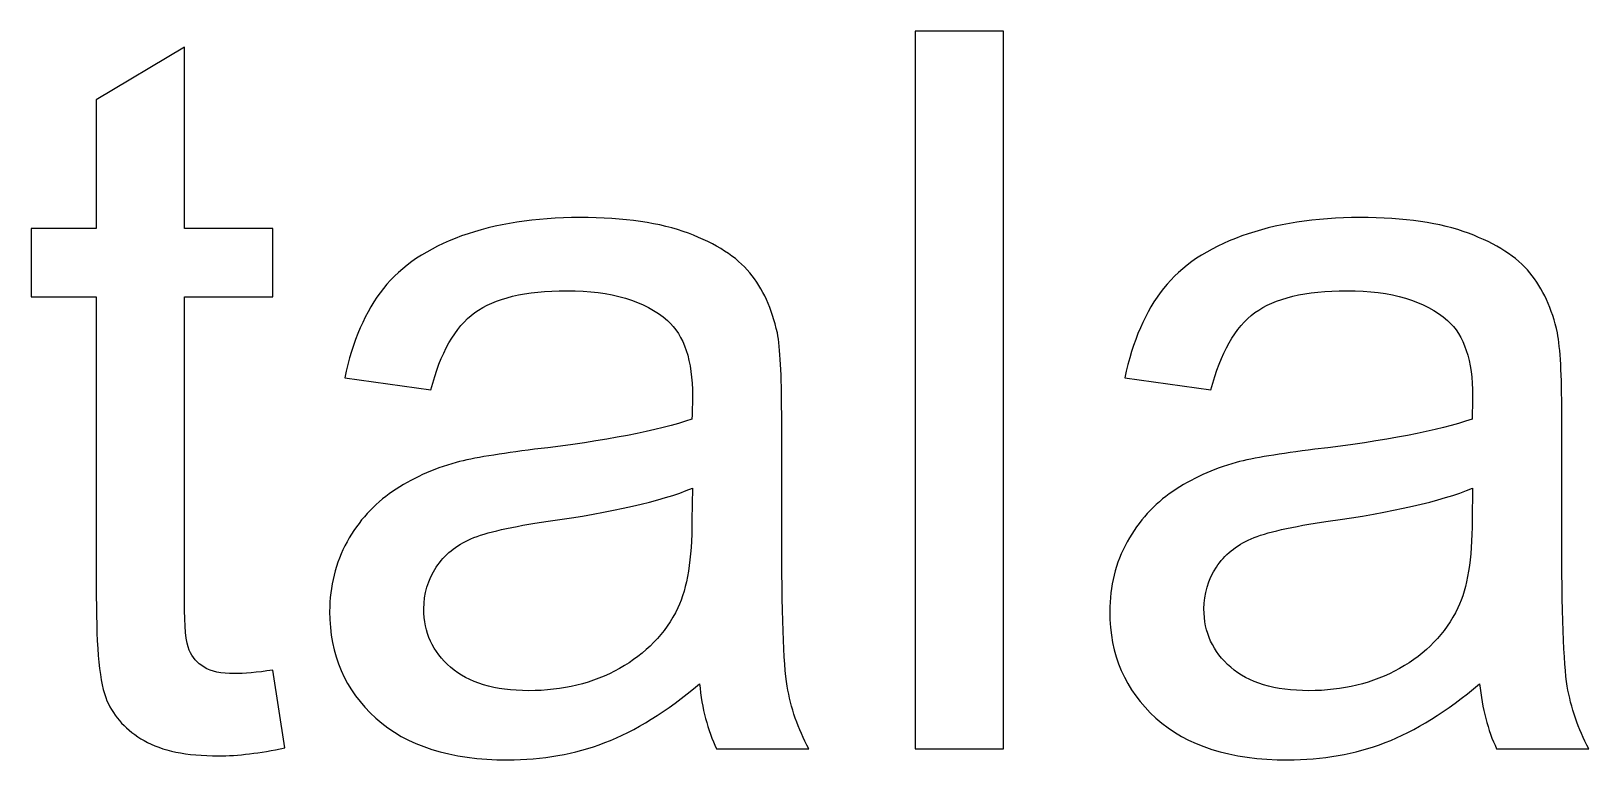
# Model space of a CAD drawing. Header units: millimetres. Extents: x -138.6 to -38.8, y 60 to 134.7.
# Drawn here: x -86.29 to -73.14, y 61.67 to 67.82 of the extents above; entities that cross this region are included whole.
import ezdxf

# ---------------------------------------------------------------- set-up
doc = ezdxf.new("R2010")
doc.units = ezdxf.units.MM
doc.header["$MEASUREMENT"] = 0
doc.layers.add('Layer 1', color=7, linetype='Continuous')

msp = doc.modelspace()

# ---------------------------------------------------------------- linework, layer by layer
at = {"layer": 'Layer 1', "color": 250}
for points, knots in [([(-78.8273, 61.7583), (-78.8273, 61.7583), (-78.8273, 67.8205), (-78.8273, 67.8205), (-78.8273, 67.8205), (-78.0823, 67.8205), (-78.0823, 67.8205), (-78.0823, 67.8205), (-78.0823, 61.7583), (-78.0823, 61.7583), (-78.0823, 61.7583), (-78.8273, 61.7583), (-78.8273, 61.7583)], [0, 0, 0, 0, 0.25, 0.25, 0.25, 0.5, 0.5, 0.5, 0.75, 0.75, 0.75, 1, 1, 1, 1]), ([(-84.2545, 62.4229), (-84.2545, 62.4229), (-84.1529, 61.7654), (-84.1529, 61.7654), (-84.3617, 61.7216), (-84.5494, 61.699), (-84.7131, 61.699), (-84.9826, 61.699), (-85.1914, 61.7414), (-85.341, 61.8274), (-85.4892, 61.9135), (-85.5936, 62.025), (-85.6543, 62.1647), (-85.715, 62.3044), (-85.7446, 62.5979), (-85.7446, 63.0452), (-85.7446, 63.0452), (-85.7446, 65.5768), (-85.7446, 65.5768), (-85.7446, 65.5768), (-86.2949, 65.5768), (-86.2949, 65.5768), (-86.2949, 65.5768), (-86.2949, 66.1525), (-86.2949, 66.1525), (-86.2949, 66.1525), (-85.7446, 66.1525), (-85.7446, 66.1525), (-85.7446, 66.1525), (-85.7446, 67.2391), (-85.7446, 67.2391), (-85.7446, 67.2391), (-84.9995, 67.6864), (-84.9995, 67.6864), (-84.9995, 67.6864), (-84.9995, 66.1525), (-84.9995, 66.1525), (-84.9995, 66.1525), (-84.2545, 66.1525), (-84.2545, 66.1525), (-84.2545, 66.1525), (-84.2545, 65.5768), (-84.2545, 65.5768), (-84.2545, 65.5768), (-84.9995, 65.5768), (-84.9995, 65.5768), (-84.9995, 65.5768), (-84.9995, 63.0029), (-84.9995, 63.0029), (-84.9995, 62.7898), (-84.9868, 62.6529), (-84.96, 62.5923), (-84.9346, 62.5316), (-84.8923, 62.4836), (-84.833, 62.4469), (-84.7737, 62.4116), (-84.6891, 62.3933), (-84.579, 62.3933), (-84.4972, 62.3933), (-84.3885, 62.4032), (-84.2545, 62.4229)], [0, 0, 0, 0, 0.05, 0.05, 0.05, 0.1, 0.1, 0.1, 0.15, 0.15, 0.15, 0.2, 0.2, 0.2, 0.25, 0.25, 0.25, 0.3, 0.3, 0.3, 0.35, 0.35, 0.35, 0.4, 0.4, 0.4, 0.45, 0.45, 0.45, 0.5, 0.5, 0.5, 0.55, 0.55, 0.55, 0.6, 0.6, 0.6, 0.65, 0.65, 0.65, 0.7, 0.7, 0.7, 0.75, 0.75, 0.75, 0.8, 0.8, 0.8, 0.85, 0.85, 0.85, 0.9, 0.9, 0.9, 0.95, 0.95, 0.95, 1, 1, 1, 1]), ([(-80.6491, 62.3086), (-80.9257, 62.073), (-81.1924, 61.9079), (-81.4478, 61.8105), (-81.7032, 61.7131), (-81.9769, 61.6652), (-82.2705, 61.6652), (-82.7531, 61.6652), (-83.1242, 61.7823), (-83.3838, 62.0179), (-83.6435, 62.2522), (-83.7733, 62.5528), (-83.7733, 62.9182), (-83.7733, 63.1327), (-83.7239, 63.3289), (-83.6265, 63.5067), (-83.5278, 63.6845), (-83.3994, 63.8256), (-83.2413, 63.9328), (-83.0819, 64.0401), (-82.9041, 64.1219), (-82.7051, 64.177), (-82.5583, 64.2151), (-82.3368, 64.2517), (-82.0419, 64.2884), (-81.4407, 64.359), (-80.9962, 64.4451), (-80.7126, 64.5438), (-80.7098, 64.6454), (-80.7084, 64.7104), (-80.7084, 64.7372), (-80.7084, 65.0391), (-80.7789, 65.2522), (-80.92, 65.3764), (-81.1105, 65.5443), (-81.3942, 65.6276), (-81.7695, 65.6276), (-82.1209, 65.6276), (-82.3805, 65.5655), (-82.547, 65.4427), (-82.715, 65.32), (-82.8377, 65.1026), (-82.9182, 64.7894), (-82.9182, 64.7894), (-83.6463, 64.891), (-83.6463, 64.891), (-83.58, 65.2028), (-83.4713, 65.4554), (-83.3189, 65.6473), (-83.1665, 65.8392), (-82.9464, 65.986), (-82.6585, 66.0904), (-82.3721, 66.1934), (-82.0376, 66.2457), (-81.6594, 66.2457), (-81.2841, 66.2457), (-80.9779, 66.2019), (-80.7422, 66.113), (-80.508, 66.0241), (-80.3344, 65.914), (-80.2243, 65.78), (-80.1143, 65.6459), (-80.0367, 65.4766), (-79.9915, 65.272), (-79.9675, 65.145), (-79.9548, 64.9164), (-79.9548, 64.5876), (-79.9548, 64.5876), (-79.9548, 63.5998), (-79.9548, 63.5998), (-79.9548, 62.9098), (-79.9393, 62.4737), (-79.9083, 62.2889), (-79.8786, 62.104), (-79.8165, 61.9276), (-79.7262, 61.7583), (-79.7262, 61.7583), (-80.5052, 61.7583), (-80.5052, 61.7583), (-80.5799, 61.9149), (-80.6279, 62.0984), (-80.6491, 62.3086)], [0, 0, 0, 0, 0.037037, 0.037037, 0.037037, 0.0740741, 0.0740741, 0.0740741, 0.1111111, 0.1111111, 0.1111111, 0.1481481, 0.1481481, 0.1481481, 0.1851852, 0.1851852, 0.1851852, 0.2222222, 0.2222222, 0.2222222, 0.2592593, 0.2592593, 0.2592593, 0.2962963, 0.2962963, 0.2962963, 0.3333333, 0.3333333, 0.3333333, 0.3703704, 0.3703704, 0.3703704, 0.4074074, 0.4074074, 0.4074074, 0.4444444, 0.4444444, 0.4444444, 0.4814815, 0.4814815, 0.4814815, 0.5185185, 0.5185185, 0.5185185, 0.5555556, 0.5555556, 0.5555556, 0.5925926, 0.5925926, 0.5925926, 0.6296296, 0.6296296, 0.6296296, 0.6666667, 0.6666667, 0.6666667, 0.7037037, 0.7037037, 0.7037037, 0.7407407, 0.7407407, 0.7407407, 0.7777778, 0.7777778, 0.7777778, 0.8148148, 0.8148148, 0.8148148, 0.8518519, 0.8518519, 0.8518519, 0.8888889, 0.8888889, 0.8888889, 0.9259259, 0.9259259, 0.9259259, 0.962963, 0.962963, 0.962963, 1, 1, 1, 1]), ([(-74.0592, 62.3086), (-74.3358, 62.073), (-74.6025, 61.9079), (-74.8579, 61.8105), (-75.1133, 61.7131), (-75.387, 61.6652), (-75.6806, 61.6652), (-76.1632, 61.6652), (-76.5343, 61.7823), (-76.7939, 62.0179), (-77.0536, 62.2522), (-77.1834, 62.5528), (-77.1834, 62.9182), (-77.1834, 63.1327), (-77.134, 63.3289), (-77.0366, 63.5067), (-76.9379, 63.6845), (-76.8095, 63.8256), (-76.6514, 63.9328), (-76.492, 64.0401), (-76.3142, 64.1219), (-76.1152, 64.177), (-75.9684, 64.2151), (-75.7469, 64.2517), (-75.452, 64.2884), (-74.8508, 64.359), (-74.4063, 64.4451), (-74.1227, 64.5438), (-74.1199, 64.6454), (-74.1185, 64.7104), (-74.1185, 64.7372), (-74.1185, 65.0391), (-74.189, 65.2522), (-74.3301, 65.3764), (-74.5206, 65.5443), (-74.8043, 65.6276), (-75.1796, 65.6276), (-75.531, 65.6276), (-75.7906, 65.5655), (-75.9571, 65.4427), (-76.1251, 65.32), (-76.2478, 65.1026), (-76.3283, 64.7894), (-76.3283, 64.7894), (-77.0564, 64.891), (-77.0564, 64.891), (-76.9901, 65.2028), (-76.8814, 65.4554), (-76.729, 65.6473), (-76.5766, 65.8392), (-76.3565, 65.986), (-76.0686, 66.0904), (-75.7822, 66.1934), (-75.4477, 66.2457), (-75.0695, 66.2457), (-74.6942, 66.2457), (-74.388, 66.2019), (-74.1523, 66.113), (-73.9181, 66.0241), (-73.7445, 65.914), (-73.6344, 65.78), (-73.5244, 65.6459), (-73.4468, 65.4766), (-73.4016, 65.272), (-73.3776, 65.145), (-73.3649, 64.9164), (-73.3649, 64.5876), (-73.3649, 64.5876), (-73.3649, 63.5998), (-73.3649, 63.5998), (-73.3649, 62.9098), (-73.3494, 62.4737), (-73.3184, 62.2889), (-73.2887, 62.104), (-73.2266, 61.9276), (-73.1363, 61.7583), (-73.1363, 61.7583), (-73.9153, 61.7583), (-73.9153, 61.7583), (-73.99, 61.9149), (-74.038, 62.0984), (-74.0592, 62.3086)], [0, 0, 0, 0, 0.037037, 0.037037, 0.037037, 0.0740741, 0.0740741, 0.0740741, 0.1111111, 0.1111111, 0.1111111, 0.1481481, 0.1481481, 0.1481481, 0.1851852, 0.1851852, 0.1851852, 0.2222222, 0.2222222, 0.2222222, 0.2592593, 0.2592593, 0.2592593, 0.2962963, 0.2962963, 0.2962963, 0.3333333, 0.3333333, 0.3333333, 0.3703704, 0.3703704, 0.3703704, 0.4074074, 0.4074074, 0.4074074, 0.4444444, 0.4444444, 0.4444444, 0.4814815, 0.4814815, 0.4814815, 0.5185185, 0.5185185, 0.5185185, 0.5555556, 0.5555556, 0.5555556, 0.5925926, 0.5925926, 0.5925926, 0.6296296, 0.6296296, 0.6296296, 0.6666667, 0.6666667, 0.6666667, 0.7037037, 0.7037037, 0.7037037, 0.7407407, 0.7407407, 0.7407407, 0.7777778, 0.7777778, 0.7777778, 0.8148148, 0.8148148, 0.8148148, 0.8518519, 0.8518519, 0.8518519, 0.8888889, 0.8888889, 0.8888889, 0.9259259, 0.9259259, 0.9259259, 0.962963, 0.962963, 0.962963, 1, 1, 1, 1]), ([(-80.7084, 63.9596), (-80.9793, 63.8496), (-81.3857, 63.7564), (-81.9276, 63.6802), (-82.2352, 63.6365), (-82.4525, 63.5871), (-82.5795, 63.5321), (-82.7065, 63.477), (-82.8039, 63.3966), (-82.873, 63.2922), (-82.9422, 63.1864), (-82.9774, 63.0692), (-82.9774, 62.9394), (-82.9774, 62.7433), (-82.9026, 62.5782), (-82.7517, 62.4469), (-82.6007, 62.3157), (-82.3805, 62.2494), (-82.0912, 62.2494), (-81.8048, 62.2494), (-81.5494, 62.3115), (-81.325, 62.437), (-81.1021, 62.5612), (-80.937, 62.732), (-80.8325, 62.9479), (-80.7521, 63.1158), (-80.7126, 63.3627), (-80.7126, 63.6887), (-80.7126, 63.6887), (-80.7084, 63.9596), (-80.7084, 63.9596)], [0, 0, 0, 0, 0.1, 0.1, 0.1, 0.2, 0.2, 0.2, 0.3, 0.3, 0.3, 0.4, 0.4, 0.4, 0.5, 0.5, 0.5, 0.6, 0.6, 0.6, 0.7, 0.7, 0.7, 0.8, 0.8, 0.8, 0.9, 0.9, 0.9, 1, 1, 1, 1]), ([(-74.1185, 63.9596), (-74.3894, 63.8496), (-74.7958, 63.7564), (-75.3377, 63.6802), (-75.6453, 63.6365), (-75.8626, 63.5871), (-75.9896, 63.5321), (-76.1166, 63.477), (-76.214, 63.3966), (-76.2831, 63.2922), (-76.3523, 63.1864), (-76.3875, 63.0692), (-76.3875, 62.9394), (-76.3875, 62.7433), (-76.3127, 62.5782), (-76.1618, 62.4469), (-76.0108, 62.3157), (-75.7906, 62.2494), (-75.5013, 62.2494), (-75.2149, 62.2494), (-74.9595, 62.3115), (-74.7351, 62.437), (-74.5122, 62.5612), (-74.3471, 62.732), (-74.2426, 62.9479), (-74.1622, 63.1158), (-74.1227, 63.3627), (-74.1227, 63.6887), (-74.1227, 63.6887), (-74.1185, 63.9596), (-74.1185, 63.9596)], [0, 0, 0, 0, 0.1, 0.1, 0.1, 0.2, 0.2, 0.2, 0.3, 0.3, 0.3, 0.4, 0.4, 0.4, 0.5, 0.5, 0.5, 0.6, 0.6, 0.6, 0.7, 0.7, 0.7, 0.8, 0.8, 0.8, 0.9, 0.9, 0.9, 1, 1, 1, 1])]:
    msp.add_open_spline(points, degree=3, knots=knots, dxfattribs=at)

doc.saveas('drawing.dxf')
